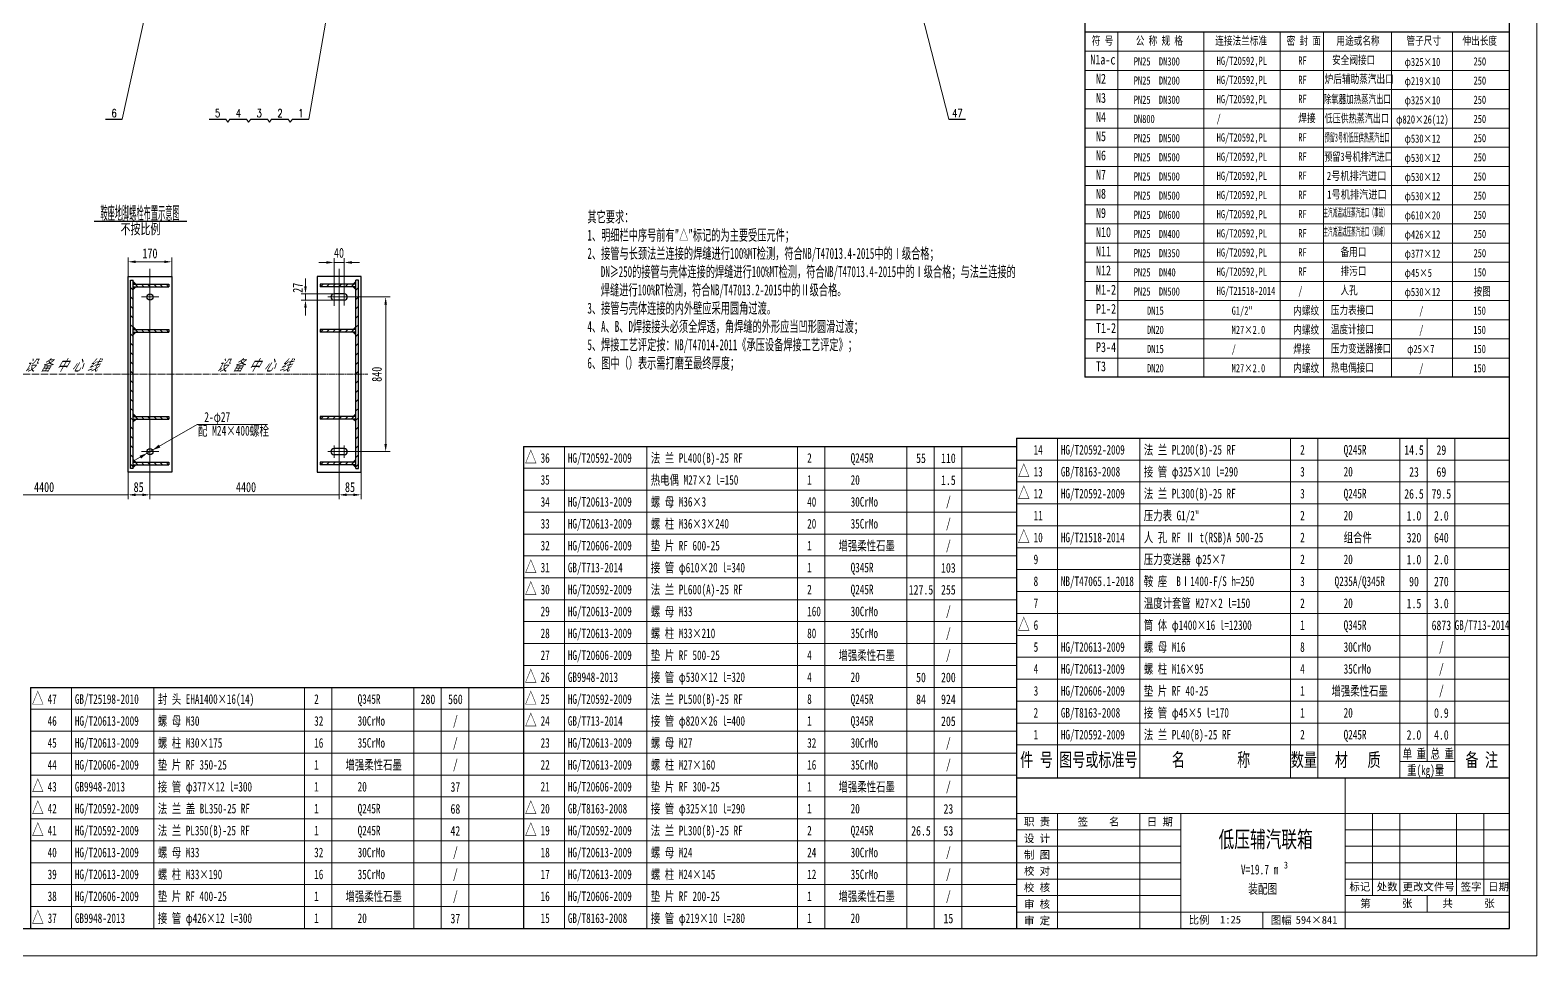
# Model space of a CAD drawing. Header units: millimetres. Extents: x -6371 to 285845, y -148652 to 1396.
# Drawn here: x 272091 to 285845, y -148652 to -140203 of the extents above; entities that cross this region are included whole.
import ezdxf
from ezdxf.enums import TextEntityAlignment as Align

# ---------------------------------------------------------------- set-up
doc = ezdxf.new("R2010")
doc.units = ezdxf.units.MM
doc.header["$LTSCALE"] = 25
doc.linetypes.add('ZXX-L', pattern=[3.28, 2.5, -0.3, 0.18, -0.3])
for name, color, linetype, lineweight in [('A 粗实线', 1, 'CONTINUOUS', 25), ('B 细实线', 7, 'CONTINUOUS', 15), ('C 文 字', 2, 'CONTINUOUS', 20), ('E 长中心线', 3, 'ZXX-L', 15), ('J 标注尺寸', 2, 'CONTINUOUS', 15)]:
    doc.layers.add(name, color=color, linetype=linetype, lineweight=lineweight)
doc.styles.add('HZTXT', font='SIMFANG.TTF', dxfattribs={"width": 0.75})
doc.styles.add('ROMANC', font='romanc', dxfattribs={"width": 0.7, "height": 6})
doc.styles.add('标题中文', font='SIMFANG.TTF', dxfattribs={"width": 0.7})

msp = doc.modelspace()

# ---------------------------------------------------------------- linework, layer by layer
at = {"layer": 'A 粗实线'}
for p, q in [((281719.6, -134051.9), (281719.6, -143371.6)), ((285594.6, -140221.6), (281719.6, -140221.6)), ((272780.2, -141014.9), (272931.9, -141014.9)), ((273725.3, -141014.9), (273877, -141014.9)), ((273915.2, -141014.9), (274066.9, -141014.9)), ((274105.2, -141014.9), (274256.8, -141014.9)), ((274295.1, -141014.9), (274446.8, -141014.9)), ((274485.1, -141014.9), (274636.7, -141014.9)), ((280476.8, -141014.9), (280628.4, -141014.9)), ((272676.1, -141947.4), (273522.8, -141947.4)), ((272984.9, -142450.6), (273384.9, -142450.6)), ((272984.9, -144237.9), (272984.9, -142450.6)), ((273384.9, -142450.6), (273384.9, -144237.9)), ((274712, -142450.6), (274712, -144237.9)), ((275112, -142450.6), (274712, -142450.6)), ((275112, -144237.9), (275112, -142450.6)), ((273008.4, -144202.6), (273008.4, -142485.9)), ((273008.4, -142485.9), (273032.4, -142485.9)), ((273032.4, -144202.6), (273032.4, -142485.9)), ((273032.4, -142497.2), (273056.4, -142521.2)), ((273032.4, -142503.2), (273050.4, -142521.2)), ((273032.4, -142509.2), (273044.4, -142521.2)), ((273032.4, -142515.2), (273038.4, -142521.2)), ((273032.4, -142521.2), (273356.7, -142521.2)), ((273032.4, -142545.2), (273356.7, -142545.2)), ((273032.4, -142551.2), (273038.4, -142545.2)), ((273032.4, -142557.2), (273044.4, -142545.2)), ((273032.4, -142563.2), (273050.4, -142545.2)), ((273032.4, -142569.2), (273056.4, -142545.2)), ((273356.7, -142521.2), (273356.7, -142545.2)), ((274740.2, -142521.2), (274740.2, -142545.2)), ((275064.5, -142521.2), (274740.2, -142521.2)), ((275064.5, -142545.2), (274740.2, -142545.2)), ((274958.4, -142610.4), (274865.6, -142610.4)), ((275064.5, -142497.2), (275040.5, -142521.2)), ((275064.5, -142569.2), (275040.5, -142545.2)), ((275064.5, -142503.2), (275046.5, -142521.2)), ((275064.5, -142563.2), (275046.5, -142545.2)), ((275064.5, -142509.2), (275052.5, -142521.2)), ((275064.5, -142557.2), (275052.5, -142545.2)), ((275064.5, -142515.2), (275058.5, -142521.2)), ((275064.5, -142551.2), (275058.5, -142545.2)), ((275064.5, -144202.6), (275064.5, -142485.9)), ((275088.5, -142485.9), (275064.5, -142485.9)), ((275088.5, -144202.6), (275088.5, -142485.9)), ((274958.4, -142666.9), (274865.6, -142666.9)), ((273032.4, -142911.9), (273056.4, -142935.9)), ((273032.4, -142917.9), (273050.4, -142935.9)), ((273032.4, -142923.9), (273044.4, -142935.9)), ((273032.4, -142929.9), (273038.4, -142935.9)), ((273032.4, -142935.9), (273356.7, -142935.9)), ((273032.4, -142959.9), (273356.7, -142959.9)), ((273032.4, -142977.9), (273050.4, -142959.9)), ((273032.4, -142971.9), (273044.4, -142959.9)), ((273032.4, -142965.9), (273038.4, -142959.9)), ((273032.4, -142983.9), (273056.4, -142959.9)), ((273356.7, -142935.9), (273356.7, -142959.9)), ((275064.5, -142935.9), (274740.2, -142935.9)), ((274740.2, -142935.9), (274740.2, -142959.9)), ((275064.5, -142959.9), (274740.2, -142959.9)), ((275064.5, -142911.9), (275040.5, -142935.9)), ((275064.5, -142983.9), (275040.5, -142959.9)), ((275064.5, -142917.9), (275046.5, -142935.9)), ((275064.5, -142977.9), (275046.5, -142959.9)), ((275064.5, -142923.9), (275052.5, -142935.9)), ((275064.5, -142971.9), (275052.5, -142959.9)), ((275064.5, -142929.9), (275058.5, -142935.9)), ((275064.5, -142965.9), (275058.5, -142959.9)), ((285594.6, -143371.6), (281719.6, -143371.6)), ((273032.4, -143704.6), (273056.4, -143728.6)), ((273032.4, -143710.6), (273050.4, -143728.6)), ((273032.4, -143716.6), (273044.4, -143728.6)), ((275064.5, -143704.6), (275040.5, -143728.6)), ((275064.5, -143710.6), (275046.5, -143728.6)), ((275064.5, -143716.6), (275052.5, -143728.6)), ((273032.4, -143722.6), (273038.4, -143728.6)), ((273032.4, -143728.6), (273356.7, -143728.6)), ((273032.4, -143752.6), (273356.7, -143752.6)), ((273032.4, -143770.6), (273050.4, -143752.6)), ((273032.4, -143764.6), (273044.4, -143752.6)), ((273032.4, -143758.6), (273038.4, -143752.6)), ((273032.4, -143776.6), (273056.4, -143752.6)), ((273356.7, -143728.6), (273356.7, -143752.6)), ((275064.5, -143728.6), (274740.2, -143728.6)), ((274740.2, -143728.6), (274740.2, -143752.6)), ((275064.5, -143752.6), (274740.2, -143752.6)), ((275064.5, -143776.6), (275040.5, -143752.6)), ((275064.5, -143770.6), (275046.5, -143752.6)), ((275064.5, -143764.6), (275052.5, -143752.6)), ((275064.5, -143722.6), (275058.5, -143728.6)), ((275064.5, -143758.6), (275058.5, -143752.6)), ((281094.6, -143926.9), (281094.6, -147026.9)), ((281094.6, -143926.9), (285594.6, -143926.9)), ((273032.4, -144121.9), (273056.4, -144145.9)), ((273032.4, -144127.9), (273050.4, -144145.9)), ((274958.4, -144021.6), (274865.6, -144021.6)), ((274958.4, -144078.1), (274865.6, -144078.1)), ((275064.5, -144121.9), (275040.5, -144145.9)), ((275064.5, -144127.9), (275046.5, -144145.9)), ((276594.6, -144001.9), (276594.6, -148401.9)), ((276594.6, -144001.9), (281094.6, -144001.9)), ((273384.9, -144237.9), (272984.9, -144237.9)), ((273032.4, -144202.6), (273008.4, -144202.6)), ((273032.4, -144133.9), (273044.4, -144145.9)), ((273032.4, -144139.9), (273038.4, -144145.9)), ((273032.4, -144145.9), (273356.7, -144145.9)), ((273032.4, -144169.9), (273356.7, -144169.9)), ((273032.4, -144187.9), (273050.4, -144169.9)), ((273032.4, -144181.9), (273044.4, -144169.9)), ((273032.4, -144175.9), (273038.4, -144169.9)), ((273032.4, -144193.9), (273056.4, -144169.9)), ((273356.7, -144145.9), (273356.7, -144169.9)), ((274712, -144237.9), (275112, -144237.9)), ((275064.5, -144145.9), (274740.2, -144145.9)), ((274740.2, -144145.9), (274740.2, -144169.9)), ((275064.5, -144169.9), (274740.2, -144169.9)), ((275064.5, -144193.9), (275040.5, -144169.9)), ((275064.5, -144187.9), (275046.5, -144169.9)), ((275064.5, -144133.9), (275052.5, -144145.9)), ((275064.5, -144181.9), (275052.5, -144169.9)), ((275064.5, -144139.9), (275058.5, -144145.9)), ((275064.5, -144175.9), (275058.5, -144169.9)), ((275064.5, -144202.6), (275088.5, -144202.6)), ((272094.6, -146201.9), (272094.6, -148401.9)), ((272094.6, -146201.9), (276594.6, -146201.9)), ((281094.6, -147026.9), (285594.6, -147026.9))]:
    msp.add_line(p, q, dxfattribs=at)
at = {"layer": 'A 粗实线', "color": 1}
msp.add_line((281094.6, -147026.9), (281094.6, -148401.9), dxfattribs=at)
at = {"layer": 'A 粗实线', "color": 5}
msp.add_lwpolyline([(265444.6, -148401.9), (285594.6, -148401.9), (285594.6, -134051.9), (265444.6, -134051.9)], close=True, dxfattribs=at)
at = {"layer": 'A 粗实线'}
for centre in [(273184.9, -142638.6), (273184.9, -144049.9)]:
    msp.add_circle(centre, 28.2, dxfattribs=at)
for centre, start, end in [((274865.6, -142638.6), 90, 270), ((274958.4, -142638.6), 270, 90), ((274865.6, -144049.9), 90, 270), ((274958.4, -144049.9), 270, 90)]:
    msp.add_arc(centre, 28.2, start, end, dxfattribs=at)
at = {"layer": 'B 细实线'}
for p, q in [((280005.3, -139172.8), (280476.8, -141014.9)), ((273284.4, -139408.4), (272931.9, -141014.9)), ((274883.1, -139573.5), (274636.7, -141014.9)), ((285594.6, -140221.6), (281719.6, -140221.6)), ((282019.6, -140221.6), (282019.6, -143371.6)), ((282804.7, -140221.6), (282804.7, -143371.6)), ((283503, -140221.6), (283503, -143371.6)), ((283898, -140221.6), (283898, -143371.6)), ((284516.3, -140221.6), (284516.3, -143371.6)), ((285074.7, -140221.6), (285074.7, -143371.6)), ((285594.6, -140396.6), (281719.6, -140396.6)), ((285594.6, -140571.6), (281719.6, -140571.6)), ((285594.6, -140746.6), (281719.6, -140746.6)), ((285594.6, -140921.6), (281719.6, -140921.6)), ((273877, -141014.9), (273896.1, -141041.8)), ((273915.2, -141014.9), (273896.1, -141041.8)), ((274066.9, -141014.9), (274086, -141041.8)), ((274105.2, -141014.9), (274086, -141041.8)), ((274256.8, -141014.9), (274276, -141041.8)), ((274295.1, -141014.9), (274276, -141041.8)), ((274446.8, -141014.9), (274465.9, -141041.8)), ((274485.1, -141014.9), (274465.9, -141041.8)), ((285594.6, -141096.6), (281719.6, -141096.6)), ((285594.6, -141271.6), (281719.6, -141271.6)), ((285594.6, -141446.6), (281719.6, -141446.6)), ((285594.6, -141621.6), (281719.6, -141621.6)), ((285594.6, -141796.6), (281719.6, -141796.6)), ((285594.6, -141971.6), (281719.6, -141971.6)), ((285594.6, -142146.6), (281719.6, -142146.6)), ((272984.9, -142450.6), (272984.9, -142277.6)), ((273314.9, -142317.6), (273054.9, -142317.6)), ((273384.9, -142450.6), (273384.9, -142277.6)), ((274795.6, -142323.6), (274725.6, -142323.6)), ((274865.6, -142476.7), (274865.6, -142283.6)), ((274865.6, -142323.6), (274958.4, -142323.6)), ((274958.4, -142481.1), (274958.4, -142283.6)), ((275028.4, -142323.6), (275098.4, -142323.6)), ((285594.6, -142321.6), (281719.6, -142321.6)), ((273184.9, -142382.7), (273184.9, -144321.1)), ((274604.6, -142540.4), (274604.6, -142470.4)), ((274865.6, -142718), (274865.6, -142476.7)), ((274912, -142382.7), (274912, -144321.1)), ((274958.4, -142715.8), (274958.4, -142481.1)), ((273008.4, -142552.1), (273032.4, -142576.1)), ((273050, -142521.2), (273074, -142545.2)), ((273130.6, -142545.2), (273106.6, -142521.2)), ((273163.1, -142521.2), (273187.1, -142545.2)), ((273243.7, -142545.2), (273219.7, -142521.2)), ((273276.3, -142521.2), (273300.3, -142545.2)), ((273331.9, -142521.2), (273355.9, -142545.2)), ((274865.6, -142610.4), (274564.6, -142610.4)), ((274604.6, -142610.4), (274604.6, -142666.9)), ((274765, -142521.2), (274741, -142545.2)), ((274820.6, -142521.2), (274796.6, -142545.2)), ((274853.2, -142545.2), (274877.2, -142521.2)), ((274933.8, -142521.2), (274909.8, -142545.2)), ((274966.3, -142545.2), (274990.3, -142521.2)), ((275046.9, -142521.2), (275022.9, -142545.2)), ((275088.5, -142552.1), (275064.5, -142576.1)), ((285594.6, -142496.6), (281719.6, -142496.6)), ((273032.4, -142660.9), (273008.4, -142636.9)), ((273008.4, -142721.8), (273032.4, -142745.8)), ((273264.9, -142638.6), (273106.7, -142638.6)), ((274865.6, -142666.9), (274564.6, -142666.9)), ((274604.6, -142736.9), (274604.6, -142806.9)), ((274809.1, -142638.6), (275014.9, -142638.6)), ((275014.9, -142638.6), (275376.7, -142638.6)), ((275064.5, -142660.9), (275088.5, -142636.9)), ((275088.5, -142721.8), (275064.5, -142745.8)), ((275336.7, -143979.9), (275336.7, -142708.6)), ((285594.6, -142671.6), (281719.6, -142671.6)), ((273032.4, -142830.7), (273008.4, -142806.7)), ((273008.4, -142891.5), (273032.4, -142915.5)), ((275064.5, -142830.7), (275088.5, -142806.7)), ((275088.5, -142891.5), (275064.5, -142915.5)), ((285594.6, -142846.6), (281719.6, -142846.6)), ((273032.4, -143000.4), (273008.4, -142976.4)), ((273050, -142935.9), (273074, -142959.9)), ((273130.6, -142959.9), (273106.6, -142935.9)), ((273163.1, -142935.9), (273187.1, -142959.9)), ((273243.7, -142959.9), (273219.7, -142935.9)), ((273276.3, -142935.9), (273300.3, -142959.9)), ((273331.9, -142935.9), (273355.9, -142959.9)), ((274765, -142935.9), (274741, -142959.9)), ((274820.6, -142935.9), (274796.6, -142959.9)), ((274853.2, -142959.9), (274877.2, -142935.9)), ((274933.8, -142935.9), (274909.8, -142959.9)), ((274966.3, -142959.9), (274990.3, -142935.9)), ((275046.9, -142935.9), (275022.9, -142959.9)), ((275064.5, -143000.4), (275088.5, -142976.4)), ((285594.6, -143021.6), (281719.6, -143021.6)), ((273008.4, -143061.3), (273032.4, -143085.3)), ((273032.4, -143170.1), (273008.4, -143146.1)), ((275088.5, -143061.3), (275064.5, -143085.3)), ((275064.5, -143170.1), (275088.5, -143146.1)), ((273008.4, -143231), (273032.4, -143255)), ((275088.5, -143231), (275064.5, -143255)), ((285594.6, -143196.6), (281719.6, -143196.6)), ((273032.4, -143339.9), (273008.4, -143315.9)), ((273008.4, -143400.7), (273032.4, -143424.7)), ((275064.5, -143339.9), (275088.5, -143315.9)), ((275088.5, -143400.7), (275064.5, -143424.7)), ((273032.4, -143509.6), (273008.4, -143485.6)), ((273008.4, -143570.5), (273032.4, -143594.5)), ((275064.5, -143509.6), (275088.5, -143485.6)), ((275088.5, -143570.5), (275064.5, -143594.5)), ((273032.4, -143679.3), (273008.4, -143655.3)), ((275064.5, -143679.3), (275088.5, -143655.3)), ((273008.4, -143740.2), (273032.4, -143764.2)), ((273032.4, -143849.1), (273008.4, -143825.1)), ((273614.9, -143801.6), (273033.4, -144137.3)), ((273050, -143728.6), (273074, -143752.6)), ((273130.6, -143752.6), (273106.6, -143728.6)), ((273163.1, -143728.6), (273187.1, -143752.6)), ((273243.7, -143752.6), (273219.7, -143728.6)), ((273276.3, -143728.6), (273300.3, -143752.6)), ((273331.9, -143728.6), (273355.9, -143752.6)), ((274259, -143801.6), (273614.9, -143801.6)), ((274765, -143728.6), (274741, -143752.6)), ((274820.6, -143728.6), (274796.6, -143752.6)), ((274853.2, -143752.6), (274877.2, -143728.6)), ((274933.8, -143728.6), (274909.8, -143752.6)), ((274966.3, -143752.6), (274990.3, -143728.6)), ((275046.9, -143728.6), (275022.9, -143752.6)), ((275088.5, -143740.2), (275064.5, -143764.2)), ((275064.5, -143849.1), (275088.5, -143825.1)), ((273008.4, -143909.9), (273032.4, -143933.9)), ((273032.4, -144018.8), (273008.4, -143994.8)), ((274865.6, -144106.3), (274865.6, -143993.4)), ((274958.4, -144106.3), (274958.4, -143993.4)), ((275088.5, -143909.9), (275064.5, -143933.9)), ((275064.5, -144018.8), (275088.5, -143994.8)), ((281469.6, -147026.9), (281469.6, -143926.9)), ((282219.6, -147026.9), (282219.6, -143926.9)), ((283594.6, -147026.9), (283594.6, -143926.9)), ((283844.6, -147026.9), (283844.6, -143926.9)), ((284594.6, -147026.9), (284594.6, -143926.9)), ((284844.6, -146876.9), (284844.6, -143926.9)), ((285094.6, -147026.9), (285094.6, -143926.9)), ((273008.4, -144079.7), (273032.4, -144103.7)), ((273264.9, -144049.9), (273106.7, -144049.9)), ((274809.1, -144049.9), (275014.9, -144049.9)), ((275014.9, -144049.9), (275376.7, -144049.9)), ((275088.5, -144079.7), (275064.5, -144103.7)), ((276969.6, -148401.9), (276969.6, -144001.9)), ((277719.6, -148401.9), (277719.6, -144001.9)), ((279094.6, -148401.9), (279094.6, -144001.9)), ((279344.6, -148401.9), (279344.6, -144001.9)), ((280094.6, -148401.9), (280094.6, -144001.9)), ((280344.6, -148401.9), (280344.6, -144001.9)), ((280594.6, -148401.9), (280594.6, -144001.9)), ((281094.6, -144126.9), (285594.6, -144126.9)), ((272984.9, -144237.9), (272984.9, -144484.4)), ((273032.4, -144188.5), (273008.4, -144164.5)), ((273050, -144145.9), (273074, -144169.9)), ((273130.6, -144169.9), (273106.6, -144145.9)), ((273163.1, -144145.9), (273187.1, -144169.9)), ((273243.7, -144169.9), (273219.7, -144145.9)), ((273276.3, -144145.9), (273300.3, -144169.9)), ((273331.9, -144145.9), (273355.9, -144169.9)), ((274765, -144145.9), (274741, -144169.9)), ((274820.6, -144145.9), (274796.6, -144169.9)), ((274853.2, -144169.9), (274877.2, -144145.9)), ((274933.8, -144145.9), (274909.8, -144169.9)), ((274966.3, -144169.9), (274990.3, -144145.9)), ((275046.9, -144145.9), (275022.9, -144169.9)), ((275064.5, -144188.5), (275088.5, -144164.5)), ((275112, -144237.9), (275112, -144484.4)), ((276594.6, -144201.9), (281094.6, -144201.9)), ((273184.9, -144321.1), (273184.9, -144484.4)), ((273184.9, -144321.1), (273184.9, -144484.4)), ((274912, -144321.1), (274912, -144484.4)), ((274912, -144321.1), (274912, -144484.4)), ((276594.6, -144401.9), (281094.6, -144401.9)), ((281094.6, -144326.9), (285594.6, -144326.9)), ((272984.9, -144444.4), (271257.8, -144444.4)), ((273114.9, -144444.4), (273054.9, -144444.4)), ((273184.9, -144444.4), (274912, -144444.4)), ((274982, -144444.4), (275042, -144444.4)), ((281094.6, -144526.9), (285594.6, -144526.9)), ((276594.6, -144601.9), (281094.6, -144601.9)), ((276594.6, -144801.9), (281094.6, -144801.9)), ((281094.6, -144726.9), (285594.6, -144726.9)), ((281094.6, -144926.9), (285594.6, -144926.9)), ((276594.6, -145001.9), (281094.6, -145001.9)), ((276594.6, -145201.9), (281094.6, -145201.9)), ((281094.6, -145126.9), (285594.6, -145126.9)), ((281094.6, -145326.9), (285594.6, -145326.9)), ((276594.6, -145401.9), (281094.6, -145401.9)), ((276594.6, -145601.9), (281094.6, -145601.9)), ((281094.6, -145526.9), (285594.6, -145526.9)), ((281094.6, -145726.9), (285594.6, -145726.9)), ((276594.6, -145801.9), (281094.6, -145801.9)), ((276594.6, -146001.9), (281094.6, -146001.9)), ((281094.6, -145926.9), (285594.6, -145926.9)), ((281094.6, -146126.9), (285594.6, -146126.9)), ((272469.6, -148401.9), (272469.6, -146201.9)), ((273219.6, -148401.9), (273219.6, -146201.9)), ((274594.6, -148401.9), (274594.6, -146201.9)), ((274844.6, -148401.9), (274844.6, -146201.9)), ((275594.6, -148401.9), (275594.6, -146201.9)), ((275844.6, -148401.9), (275844.6, -146201.9)), ((276094.6, -148401.9), (276094.6, -146201.9)), ((276594.6, -146201.9), (281094.6, -146201.9)), ((281094.6, -146326.9), (285594.6, -146326.9)), ((272094.6, -146401.9), (276594.6, -146401.9)), ((276594.6, -146401.9), (281094.6, -146401.9)), ((272094.6, -146601.9), (276594.6, -146601.9)), ((276594.6, -146601.9), (281094.6, -146601.9)), ((281094.6, -146526.9), (285594.6, -146526.9)), ((281094.6, -146726.9), (285594.6, -146726.9)), ((272094.6, -146801.9), (276594.6, -146801.9)), ((276594.6, -146801.9), (281094.6, -146801.9)), ((284594.6, -146876.9), (285094.6, -146876.9)), ((272094.6, -147001.9), (276594.6, -147001.9)), ((276594.6, -147001.9), (281094.6, -147001.9)), ((284094.6, -147026.9), (284094.6, -148401.9)), ((272094.6, -147201.9), (276594.6, -147201.9)), ((276594.6, -147201.9), (281094.6, -147201.9)), ((272094.6, -147401.9), (276594.6, -147401.9)), ((276594.6, -147401.9), (281094.6, -147401.9)), ((281094.6, -147351.9), (285594.6, -147351.9)), ((281469.6, -147351.9), (281469.6, -148401.9)), ((282219.6, -147351.9), (282219.6, -148401.9)), ((282594.6, -147351.9), (282594.6, -148401.9)), ((284344.6, -147351.9), (284344.6, -148101.9)), ((284594.6, -147351.9), (284594.6, -148101.9)), ((285110.8, -147351.9), (285110.8, -148101.9)), ((285360.8, -147351.9), (285360.8, -148101.9)), ((281094.6, -147501.9), (282594.6, -147501.9)), ((284094.6, -147501.9), (285594.6, -147501.9)), ((272094.6, -147601.9), (276594.6, -147601.9)), ((276594.6, -147601.9), (281094.6, -147601.9)), ((281094.6, -147651.9), (282594.6, -147651.9)), ((284094.6, -147651.9), (285594.6, -147651.9)), ((272094.6, -147801.9), (276594.6, -147801.9)), ((276594.6, -147801.9), (281094.6, -147801.9)), ((281094.6, -147801.9), (282594.6, -147801.9)), ((284094.6, -147801.9), (285594.6, -147801.9)), ((281094.6, -147951.9), (282594.6, -147951.9)), ((284094.6, -147951.9), (285594.6, -147951.9)), ((272094.6, -148001.9), (276594.6, -148001.9)), ((276594.6, -148001.9), (281094.6, -148001.9)), ((281094.6, -148101.9), (282594.6, -148101.9)), ((284094.6, -148101.9), (285594.6, -148101.9)), ((284844.6, -148251.9), (284844.6, -148101.9)), ((272094.6, -148201.9), (276594.6, -148201.9)), ((276594.6, -148201.9), (281094.6, -148201.9)), ((281094.6, -148251.9), (285594.6, -148251.9)), ((283344.6, -148251.9), (283344.6, -148401.9))]:
    msp.add_line(p, q, dxfattribs=at)
msp.add_lwpolyline([(264819.6, -148651.9), (285844.6, -148651.9), (285844.6, -133801.9), (264819.6, -133801.9)], close=True, dxfattribs=at)
for points in [[(273209.3, -144035.7, 0, 29.3, 0), (273272.8, -143999.1, 29.3, 29.3, 0)], [(273160.4, -144064, 0, 29.3, 0), (273096.9, -144100.6, 29.3, 29.3, 0)]]:
    msp.add_lwpolyline(points, format="xyseb", dxfattribs=at)
msp.add_lwpolyline([(273209.3, -144035.7), (273209.3, -144035.7)], dxfattribs=at)
for points in [[(273054.9, -142305.9), (273054.9, -142329.3), (272984.9, -142317.6)], [(273314.9, -142305.9), (273314.9, -142329.3), (273384.9, -142317.6)], [(274795.6, -142311.9), (274795.6, -142335.3), (274865.6, -142323.6)], [(275028.4, -142311.9), (275028.4, -142335.3), (274958.4, -142323.6)], [(274592.9, -142540.4), (274616.2, -142540.4), (274604.6, -142610.4)], [(274592.9, -142736.9), (274616.2, -142736.9), (274604.6, -142666.9)], [(275325, -142708.6), (275348.4, -142708.6), (275336.7, -142638.6)], [(275325, -143979.9), (275348.4, -143979.9), (275336.7, -144049.9)], [(273054.9, -144432.7), (273054.9, -144456), (272984.9, -144444.4)], [(273114.9, -144432.7), (273114.9, -144456), (273184.9, -144444.4)], [(273114.9, -144432.7), (273114.9, -144456), (273184.9, -144444.4)], [(274982, -144432.7), (274982, -144456), (274912, -144444.4)], [(274982, -144432.7), (274982, -144456), (274912, -144444.4)], [(275042, -144432.7), (275042, -144456), (275112, -144444.4)]]:
    msp.add_solid(points, dxfattribs=at)
at = {"layer": 'E 长中心线'}
msp.add_line((270961.6, -143344.3), (275174.8, -143344.3), dxfattribs=at)

# ---------------------------------------------------------------- texts
at = {"layer": 'C 文 字'}
for s, height, style, width, p in [('6', 71.1, 'ROMANC', 0.8, (272857.7, -140961.5)), ('5', 71.1, 'ROMANC', 0.8, (273802.8, -140961.5)), ('4', 71.1, 'ROMANC', 0.8, (273992.7, -140961.5)), ('3', 71.1, 'ROMANC', 0.8, (274182.7, -140961.5)), ('2', 71.1, 'ROMANC', 0.8, (274372.6, -140961.5)), ('1', 71.1, 'ROMANC', 0.8, (274562.5, -140961.5)), ('47', 71.13, 'ROMANC', 0.8, (280554.2, -140961.5)), ('不按比例', 95.01, 'HZTXT', 0.7, (273098.6, -142016)), ('170', 90, 'HZTXT', 0.75, (273184.9, -142241.8)), ('14.5', 87.5, 'HZTXT', 0.75, (284723, -144036.1)), ('29', 87.5, 'HZTXT', 0.75, (284973, -144036.1)), ('55', 87.5, 'HZTXT', 0.75, (280223, -144111.1)), ('110', 87.5, 'HZTXT', 0.75, (280473, -144111.1)), ('1.5', 87.5, 'HZTXT', 0.75, (280473, -144311.1)), ('23', 87.5, 'HZTXT', 0.75, (284723, -144236.1)), ('69', 87.5, 'HZTXT', 0.75, (284973, -144236.1)), ('4400', 90, 'HZTXT', 0.75, (272218.9, -144374.6)), ('85', 90, 'HZTXT', 0.75, (273081.9, -144374.6)), ('4400', 90, 'HZTXT', 0.75, (274062.1, -144374.6)), ('85', 90, 'HZTXT', 0.75, (275011.1, -144374.6)), ('26.5', 87.5, 'HZTXT', 0.75, (284723, -144436.1)), ('79.5', 87.5, 'HZTXT', 0.75, (284973, -144436.1)), ('/', 87.5, 'HZTXT', 0.75, (280473, -144511.1)), ('/', 87.5, 'HZTXT', 0.75, (280473, -144711.1)), ('1.0', 87.5, 'HZTXT', 0.75, (284723, -144636.1)), ('2.0', 87.5, 'HZTXT', 0.75, (284973, -144636.1)), ('320', 87.5, 'HZTXT', 0.75, (284723, -144836.1)), ('640', 87.5, 'HZTXT', 0.75, (284973, -144836.1)), ('/', 87.5, 'HZTXT', 0.75, (280473, -144911.1)), ('103', 87.5, 'HZTXT', 0.75, (280473, -145111.1)), ('1.0', 87.5, 'HZTXT', 0.75, (284723, -145036.1)), ('2.0', 87.5, 'HZTXT', 0.75, (284973, -145036.1)), ('90', 87.5, 'HZTXT', 0.75, (284723, -145236.1)), ('270', 87.5, 'HZTXT', 0.75, (284973, -145236.1)), ('127.5', 87.5, 'HZTXT', 0.75, (280223, -145311.1)), ('255', 87.5, 'HZTXT', 0.75, (280473, -145311.1)), ('/', 87.5, 'HZTXT', 0.75, (280473, -145511.1)), ('1.5', 87.5, 'HZTXT', 0.75, (284723, -145436.1)), ('3.0', 87.5, 'HZTXT', 0.75, (284973, -145436.1)), ('6873', 87.5, 'HZTXT', 0.75, (284973, -145636.1)), ('/', 87.5, 'HZTXT', 0.75, (280473, -145711.1)), ('/', 87.5, 'HZTXT', 0.75, (284973, -145836.1)), ('/', 87.5, 'HZTXT', 0.75, (280473, -145911.1)), ('/', 87.5, 'HZTXT', 0.75, (284973, -146036.1)), ('50', 87.5, 'HZTXT', 0.75, (280223, -146111.1)), ('200', 87.5, 'HZTXT', 0.75, (280473, -146111.1)), ('/', 87.5, 'HZTXT', 0.75, (284973, -146236.1)), ('280', 87.5, 'HZTXT', 0.75, (275723, -146311.1)), ('560', 87.5, 'HZTXT', 0.75, (275973, -146311.1)), ('84', 87.5, 'HZTXT', 0.75, (280223, -146311.1)), ('924', 87.5, 'HZTXT', 0.75, (280473, -146311.1)), ('/', 87.5, 'HZTXT', 0.75, (275973, -146511.1)), ('205', 87.5, 'HZTXT', 0.75, (280473, -146511.1)), ('0.9', 87.5, 'HZTXT', 0.75, (284973, -146436.1)), ('2.0', 87.5, 'HZTXT', 0.75, (284723, -146636.1)), ('4.0', 87.5, 'HZTXT', 0.75, (284973, -146636.1)), ('/', 87.5, 'HZTXT', 0.75, (275973, -146711.1)), ('/', 87.5, 'HZTXT', 0.75, (280473, -146711.1)), ('/', 87.5, 'HZTXT', 0.75, (275973, -146911.1)), ('/', 87.5, 'HZTXT', 0.75, (280473, -146911.1)), ('37', 87.5, 'HZTXT', 0.75, (275973, -147111.1)), ('/', 87.5, 'HZTXT', 0.75, (280473, -147111.1)), ('68', 87.5, 'HZTXT', 0.75, (275973, -147311.1)), ('23', 87.5, 'HZTXT', 0.75, (280473, -147311.1)), ('42', 87.5, 'HZTXT', 0.75, (275973, -147511.1)), ('26.5', 87.5, 'HZTXT', 0.75, (280223, -147511.1)), ('53', 87.5, 'HZTXT', 0.75, (280473, -147511.1)), ('/', 87.5, 'HZTXT', 0.75, (275973, -147711.1)), ('/', 87.5, 'HZTXT', 0.75, (280473, -147711.1)), ('/', 87.5, 'HZTXT', 0.75, (275973, -147911.1)), ('/', 87.5, 'HZTXT', 0.75, (280473, -147911.1)), ('/', 87.5, 'HZTXT', 0.75, (275973, -148111.1)), ('/', 87.5, 'HZTXT', 0.75, (280473, -148111.1)), ('37', 87.5, 'HZTXT', 0.75, (275973, -148311.1)), ('15', 87.5, 'HZTXT', 0.75, (280473, -148311.1))]:
    msp.add_text(s, height=height, dxfattribs=dict(at, style=style, width=width)).set_placement(p, align=Align.MIDDLE)
at = {"layer": 'C 文 字', "style": 'HZTXT', "width": 0.39918}
msp.add_text('鞍座地脚螺栓布置示意图', height=119.026, dxfattribs=at).set_placement((272733.3, -141931.4), (273456.5, -141931.4), align=Align.FIT)
at = {"layer": 'C 文 字', "style": 'HZTXT', "width": 0.75}
msp.add_text('40', height=90, dxfattribs=at).set_placement((274910.5, -142235.8), align=Align.MIDDLE_CENTER)
msp.add_text('27', height=90, rotation=90, dxfattribs=at).set_placement((274533.5, -142554.3), align=Align.MIDDLE_CENTER)
at = {"layer": 'C 文 字', "style": 'HZTXT', "oblique": 30, "width": 0.7}
for p in [(272040.2, -143260.8), (273794.5, -143260.8)]:
    msp.add_text('设 备 中 心 线', height=100, dxfattribs=at).set_placement(p, align=Align.MIDDLE_LEFT)
at = {"layer": 'C 文 字', "style": 'HZTXT', "width": 0.75}
msp.add_text('840', height=90, rotation=90, dxfattribs=at).set_placement((275256.7, -143344.3), align=Align.MIDDLE)
at = {"layer": 'C 文 字', "color": 1, "style": 'HZTXT', "width": 0.7}
for s, p in [('2-φ27', (273681.3, -143733.7)), ('配 M24×400螺栓', (273622, -143859.3))]:
    msp.add_text(s, height=90, dxfattribs=at).set_placement(p, align=Align.MIDDLE_LEFT)
at = {"layer": 'C 文 字', "style": '标题中文', "oblique": 0.5}
msp.add_text('职 责', height=70, rotation=0.09587, dxfattribs=at).set_placement((281281.8, -147428.3), align=Align.MIDDLE_CENTER)
for s, p in [('签    名', (281843.2, -147425.7)), ('日 期', (282402.9, -147427.2)), ('设 计', (281281.8, -147578.3)), ('制 图', (281281.8, -147728.3)), ('校 对', (281281.8, -147875.7)), ('校 核', (281281.8, -148025.7)), ('标记', (284227.8, -148019)), ('处数', (284477.8, -148019)), ('更改文件号', (284856.9, -148019)), ('签字', (285244, -148019)), ('日期', (285494, -148019)), ('审 核', (281281.8, -148178.3)), ('第      张', (284470.4, -148171.4)), ('共      张', (285220.4, -148171.4)), ('审 定', (281281.8, -148328.3)), ('比例', (282761.2, -148321.9)), ('1:25', (283048.3, -148321.9)), ('图幅', (283511.2, -148324.1)), ('594×841', (283833.5, -148324.1))]:
    msp.add_text(s, height=70, rotation=0.09587, dxfattribs=at).set_placement(p, align=Align.MIDDLE)
at = {"layer": 'C 文 字', "attachment_point": 1, "style": 'HZTXT'}
for s, insert, char_height, width in [(' 符 号', (281744, -140262.4), 75, 1200), ('公 称 规 格', (282184, -140262.4), 75, 1200), ('连接法兰标准', (282909, -140262.4), 75, 1200), ('密 封 面', (283560.7, -140262.4), 75, 1200), ('用途或名称', (284015.7, -140262.4), 75, 1200), ('管子尺寸', (284654.1, -140262.4), 75, 1200), ('伸出长度', (285165.7, -140262.4), 75, 1200), ('N1a-c', (281768.4, -140426.8), 90, 1440), ('PN25  DN300', (282165.3, -140451), 75, 1200), ('HG/T20592,PL', (282921.7, -140445.3), 75, 1200), ('RF', (283667, -140443.8), 75, 1200), ('安全阀接口', (283975.5, -140438.3), 75, 1200), ('φ325×10', (284637.1, -140455.6), 75, 1200), ('250', (285266.7, -140451), 75, 1200), ('N3', (281819.9, -140776.8), 90, 1440), ('PN25  DN300', (282165.3, -140801), 75, 1200), ('HG/T20592,PL', (282921.7, -140795.3), 75, 1200), ('RF', (283667, -140793.8), 75, 1200), ('{\\W0.65;除氧器加热蒸汽出口}', (283899.1, -140795.8), 75, 1200), ('φ325×10', (284637.1, -140805.6), 75, 1200), ('250', (285266.7, -140801), 75, 1200), ('N5', (281819.9, -141126.8), 90, 1440), ('PN25  DN500', (282165.3, -141151), 75, 1200), ('HG/T20592,PL', (282921.7, -141145.3), 75, 1200), ('RF', (283667, -141143.8), 75, 1200), ('{\\W0.45;预留3号机低压供热蒸汽出口}', (283906.5, -141145.8), 75, 1200), ('φ530×12', (284637.1, -141155.6), 75, 1200), ('250', (285266.7, -141151), 75, 1200), ('N6', (281819.9, -141301.8), 90, 1440), ('PN25  DN500', (282165.3, -141326), 75, 1200), ('HG/T20592,PL', (282921.7, -141320.3), 75, 1200), ('RF', (283667, -141318.8), 75, 1200), ('{\\W0.7;预留3号机排汽进口}', (283904.3, -141320.8), 75, 1200), ('φ530×12', (284637.1, -141330.6), 75, 1200), ('250', (285266.7, -141326), 75, 1200), ('N7', (281819.9, -141476.8), 90, 1440), ('PN25  DN500', (282165.3, -141501), 75, 1200), ('HG/T20592,PL', (282921.7, -141495.3), 75, 1200), ('RF', (283667, -141493.8), 75, 1200), ('{\\W0.8;2号机排汽进口}', (283926.5, -141495.8), 75, 1200), ('φ530×12', (284637.1, -141505.6), 75, 1200), ('250', (285266.7, -141501), 75, 1200), ('N8', (281819.9, -141651.8), 90, 1440), ('{\\W0.8;1号机排汽进口}', (283929.9, -141665.8), 75, 1200), ('PN25  DN500', (282165.3, -141676), 75, 1200), ('HG/T20592,PL', (282921.7, -141670.3), 75, 1200), ('RF', (283667, -141668.8), 75, 1200), ('φ530×12', (284637.1, -141680.6), 75, 1200), ('250', (285266.7, -141676), 75, 1200), ('{\\W0.6;其它要求：\\P1、明细栏中序号前有"△"标记的为主要受压元件；\\P2、接管与长颈法兰连接的焊缝进行100%MT检测，符合NB/T47013.4-2015中的Ⅰ级合格；\\P   DN≥250的接管与壳体连接的焊缝进行100%MT检测，符合NB/T47013.4-2015中的Ⅰ级合格；与法兰连接的\\P   焊缝进行100%RT检测，符合NB/T47013.2-2015中的Ⅱ级合格。\\P3、接管与壳体连接的内外壁应采用圆角过渡。\\P4、A、B、D焊接接头必须全焊透，角焊缝的外形应当凹形圆滑过渡；\\P5、焊接工艺评定按：NB/T47014-2011《承压设备焊接工艺评定》；\\P6、图中（）表示需打磨至最终厚度；}', (277178.3, -141857.3), 100, 3968.012), ('N9', (281819.9, -141826.8), 90, 1440), ('PN25  DN600', (282165.3, -141851), 75, 1200), ('HG/T20592,PL', (282921.7, -141845.3), 75, 1200), ('RF', (283667, -141843.8), 75, 1200), ('{\\W0.4;主汽减温减压蒸汽进口（事故）}', (283896.4, -141830.9), 75, 1200), ('φ610×20', (284637.1, -141855.6), 75, 1200), ('250', (285266.7, -141851), 75, 1200), ('N10', (281819.9, -142001.8), 90, 1440), ('PN25  DN400', (282165.3, -142026), 75, 1200), ('HG/T20592,PL', (282921.7, -142020.3), 75, 1200), ('RF', (283667, -142018.8), 75, 1200), ('{\\W0.4;主汽减温减压蒸汽进口（调峰）}', (283896.4, -142005.9), 75, 1200), ('φ426×12', (284637.1, -142030.6), 75, 1200), ('250', (285266.7, -142026), 75, 1200), ('N11', (281819.9, -142176.8), 90, 1440), ('PN25  DN350', (282165.3, -142201), 75, 1200), ('HG/T20592,PL', (282921.7, -142195.3), 75, 1200), ('RF', (283667, -142193.8), 75, 1200), ('备用口', (284052.1, -142189.9), 75, 1200), ('φ377×12', (284637.1, -142205.6), 75, 1200), ('250', (285266.7, -142201), 75, 1200), ('N12', (281819.9, -142351.8), 90, 1440), ('PN25  DN40', (282165.3, -142376), 75, 1200), ('HG/T20592,PL', (282921.7, -142370.3), 75, 1200), ('RF', (283667, -142368.8), 75, 1200), ('排污口', (284052.1, -142364.9), 75, 1200), ('φ45×5', (284637.1, -142380.6), 75, 1200), ('150', (285266.7, -142376), 75, 1200), ('M1-2', (281819.9, -142526.8), 90, 1440), ('PN25  DN500', (282165.3, -142551), 75, 1200), ('HG/T21518-2014', (282921.7, -142545.3), 75, 1200), ('/', (283667, -142543.8), 75, 1200), ('人孔', (284052.1, -142539.9), 75, 1200), ('φ530×12', (284637.1, -142555.6), 75, 1200), ('按图', (285266.7, -142551), 75, 1200), ('P1-2', (281819.9, -142701.8), 90, 1440), ('DN15', (282286.2, -142726), 75, 1200), ('G1/2"', (283058.9, -142726), 75, 1200), ('内螺纹', (283621.3, -142724.6), 75, 1200), ('压力表接口', (283964, -142720.8), 75, 1200), ('/', (284770.5, -142726), 75, 1200), ('150', (285264.5, -142726), 75, 1200), ('T1-2', (281819.9, -142876.8), 90, 1440), ('内螺纹', (283621.3, -142899.6), 75, 1200), ('温度计接口', (283964, -142895.8), 75, 1200), ('/', (284770.5, -142901), 75, 1200), ('DN20', (282286.2, -142901), 75, 1200), ('M27×2.0', (283058.9, -142901), 75, 1200), ('150', (285264.5, -142901), 75, 1200), ('P3-4', (281819.9, -143051.8), 90, 1440), ('DN15', (282286.2, -143076), 75, 1200), ('/', (283058.9, -143076), 75, 1200), ('焊接', (283621.3, -143074.6), 75, 1200), ('压力变送器接口', (283964, -143070.8), 75, 1200), ('φ25×7', (284660, -143076), 75, 1200), ('150', (285264.5, -143076), 75, 1200), ('T3', (281819.9, -143226.8), 90, 1440), ('DN20', (282286.2, -143251), 75, 1200), ('M27×2.0', (283058.9, -143251), 75, 1200), ('内螺纹', (283621.3, -143249.6), 75, 1200), ('热电偶接口', (283964, -143245.8), 75, 1200), ('/', (284770.5, -143251), 75, 1200), ('150', (285264.5, -143251), 75, 1200)]:
    msp.add_mtext(s, dxfattribs=dict(at, insert=insert, char_height=char_height, width=width))
at = {"layer": 'C 文 字', "color": 1, "attachment_point": 1, "style": 'HZTXT'}
for s, insert, char_height, width in [('N2', (281819.9, -140601.8), 90, 1440), ('PN25  DN200', (282165.3, -140626), 75, 1200), ('HG/T20592,PL', (282921.7, -140620.3), 75, 1200), ('RF', (283667, -140618.8), 75, 1200), ('炉后辅助蒸汽出口', (283908, -140611.5), 75, 1200), ('φ219×10', (284637.1, -140630.6), 75, 1200), ('250', (285266.7, -140626), 75, 1200), ('N4', (281819.9, -140951.8), 90, 1440), ('/', (282921.7, -140970.3), 75, 1200), ('焊接', (283667, -140968.8), 75, 1200), ('{\\W0.7;低压供热蒸汽出口}', (283906.5, -140970.8), 75, 1200), ('DN800', (282165.3, -140976), 75, 1200), ('φ820×26(12)', (284559.7, -140980.6), 75, 1200), ('250', (285266.7, -140976), 75, 1200)]:
    msp.add_mtext(s, dxfattribs=dict(at, insert=insert, char_height=char_height, width=width))
at = {"layer": 'J 标注尺寸', "style": '标题中文', "width": 0.7}
for s, height, p in [('14', 87.5, (281251, -144076.9)), ('HG/T20592-2009', 87.5, (281499.7, -144076.9)), ('法 兰 PL200(B)-25 RF', 87.5, (282257.1, -144076.9)), ('2', 87.5, (283684.1, -144076.9)), ('Q245R', 87.5, (284081, -144076.9)), ('△', 113.8, (276607.2, -144159.5)), ('36', 87.5, (276751, -144151.9)), ('HG/T20592-2009', 87.5, (276999.7, -144151.9)), ('法 兰 PL400(B)-25 RF', 87.5, (277757.1, -144151.9)), ('2', 87.5, (279184.1, -144151.9)), ('Q245R', 87.5, (279581, -144151.9)), ('35', 87.5, (276751, -144351.9)), ('热电偶 M27×2 l=150', 87.5, (277757.1, -144351.9)), ('1', 87.5, (279184.1, -144351.9)), ('20', 87.5, (279581, -144351.9)), ('△', 113.8, (281107.2, -144284.5)), ('13', 87.5, (281251, -144276.9)), ('GB/T8163-2008', 87.5, (281499.7, -144276.9)), ('接 管 φ325×10 l=290', 87.5, (282257.1, -144276.9)), ('3', 87.5, (283684.1, -144276.9)), ('20', 87.5, (284081, -144276.9)), ('△', 113.8, (281107.2, -144484.5)), ('12', 87.5, (281251, -144476.9)), ('HG/T20592-2009', 87.5, (281499.7, -144476.9)), ('法 兰 PL300(B)-25 RF', 87.5, (282257.1, -144476.9)), ('3', 87.5, (283684.1, -144476.9)), ('Q245R', 87.5, (284081, -144476.9)), ('34', 87.5, (276751, -144551.9)), ('HG/T20613-2009', 87.5, (276999.7, -144551.9)), ('螺 母 M36×3', 87.5, (277757.1, -144551.9)), ('40', 87.5, (279184.1, -144551.9)), ('30CrMo', 87.5, (279581, -144551.9)), ('33', 87.5, (276751, -144751.9)), ('HG/T20613-2009', 87.5, (276999.7, -144751.9)), ('螺 柱 M36×3×240', 87.5, (277757.1, -144751.9)), ('20', 87.5, (279184.1, -144751.9)), ('35CrMo', 87.5, (279581, -144751.9)), ('11', 87.5, (281251, -144676.9)), ('压力表 G1/2" ', 87.5, (282257.1, -144676.9)), ('2', 87.5, (283684.1, -144676.9)), ('20', 87.5, (284081, -144676.9)), ('△', 113.8, (281107.2, -144884.5)), ('10', 87.5, (281251, -144876.9)), ('HG/T21518-2014', 87.5, (281499.7, -144876.9)), ('人 孔 RF Ⅱ t(RSB)A 500-25', 87.5, (282257.1, -144876.9)), ('2', 87.5, (283684.1, -144876.9)), ('组合件', 87.5, (284081, -144876.9)), ('32', 87.5, (276751, -144951.9)), ('HG/T20606-2009', 87.5, (276999.7, -144951.9)), ('垫 片 RF 600-25', 87.5, (277757.1, -144951.9)), ('1', 87.5, (279184.1, -144951.9)), ('增强柔性石墨', 87.5, (279470.1, -144951.9)), ('△', 113.8, (276607.2, -145159.5)), ('31', 87.5, (276751, -145151.9)), ('GB/T713-2014', 87.5, (276999.7, -145151.9)), ('接 管 φ610×20 l=340', 87.5, (277757.1, -145151.9)), ('1', 87.5, (279184.1, -145151.9)), ('Q345R', 87.5, (279581, -145151.9)), ('9', 87.5, (281251, -145076.9)), ('压力变送器 φ25×7 ', 87.5, (282257.1, -145076.9)), ('2', 87.5, (283684.1, -145076.9)), ('20', 87.5, (284081, -145076.9)), ('△', 113.8, (276607.2, -145359.5)), ('8', 87.5, (281251, -145276.9)), ('NB/T47065.1-2018', 87.5, (281499.7, -145276.9)), ('鞍 座  BⅠ1400-F/S h=250', 87.5, (282257.1, -145276.9)), ('3', 87.5, (283684.1, -145276.9)), ('Q235A/Q345R', 87.5, (283998.4, -145276.9)), ('30', 87.5, (276751, -145351.9)), ('HG/T20592-2009', 87.5, (276999.7, -145351.9)), ('法 兰 PL600(A)-25 RF', 87.5, (277757.1, -145351.9)), ('2', 87.5, (279184.1, -145351.9)), ('Q245R', 87.5, (279581, -145351.9)), ('29', 87.5, (276751, -145551.9)), ('HG/T20613-2009', 87.5, (276999.7, -145551.9)), ('螺 母 M33', 87.5, (277757.1, -145551.9)), ('160', 87.5, (279184.1, -145551.9)), ('30CrMo', 87.5, (279581, -145551.9)), ('7', 87.5, (281251, -145476.9)), ('温度计套管 M27×2 l=150', 87.5, (282257.1, -145476.9)), ('2', 87.5, (283684.1, -145476.9)), ('20', 87.5, (284081, -145476.9)), ('△', 113.8, (281107.2, -145684.5)), ('6', 87.5, (281251, -145676.9)), ('筒 体 φ1400×16 l=12300', 87.5, (282257.1, -145676.9)), ('1', 87.5, (283684.1, -145676.9)), ('Q345R', 87.5, (284081, -145676.9)), ('GB/T713-2014', 87.5, (285094.5, -145676.9)), ('28', 87.5, (276751, -145751.9)), ('HG/T20613-2009', 87.5, (276999.7, -145751.9)), ('螺 柱 M33×210', 87.5, (277757.1, -145751.9)), ('80', 87.5, (279184.1, -145751.9)), ('35CrMo', 87.5, (279581, -145751.9)), ('HG/T20613-2009', 87.5, (281499.7, -145876.9)), ('螺 母 M16', 87.5, (282257.1, -145876.9)), ('27', 87.5, (276751, -145951.9)), ('HG/T20606-2009', 87.5, (276999.7, -145951.9)), ('垫 片 RF 500-25', 87.5, (277757.1, -145951.9)), ('4', 87.5, (279184.1, -145951.9)), ('增强柔性石墨', 87.5, (279470.1, -145951.9)), ('5', 87.5, (281251, -145876.9)), ('8', 87.5, (283684.1, -145876.9)), ('30CrMo', 87.5, (284081, -145876.9)), ('△', 113.8, (276607.2, -146159.5)), ('接 管 φ530×12 l=320', 87.5, (277757.1, -146151.9)), ('4', 87.5, (281251, -146076.9)), ('HG/T20613-2009', 87.5, (281499.7, -146076.9)), ('螺 柱 M16×95', 87.5, (282257.1, -146076.9)), ('4', 87.5, (283684.1, -146076.9)), ('35CrMo', 87.5, (284081, -146076.9)), ('26', 87.5, (276751, -146151.9)), ('GB9948-2013', 87.5, (276999.7, -146151.9)), ('4', 87.5, (279184.1, -146151.9)), ('20', 87.5, (279581, -146151.9)), ('3', 87.5, (281251, -146276.9)), ('HG/T20606-2009', 87.5, (281499.7, -146276.9)), ('垫 片 RF 40-25', 87.5, (282257.1, -146276.9)), ('1', 87.5, (283684.1, -146276.9)), ('增强柔性石墨', 87.5, (283970.1, -146276.9)), ('△', 113.8, (272107.2, -146359.5)), ('47', 87.5, (272251, -146351.9)), ('GB/T25198-2010', 87.5, (272499.7, -146351.9)), ('封 头 EHA1400×16(14)', 87.5, (273257.1, -146351.9)), ('2', 87.5, (274684.1, -146351.9)), ('Q345R', 87.5, (275081, -146351.9)), ('△', 113.8, (276607.2, -146359.5)), ('25', 87.5, (276751, -146351.9)), ('HG/T20592-2009', 87.5, (276999.7, -146351.9)), ('法 兰 PL500(B)-25 RF', 87.5, (277757.1, -146351.9)), ('8', 87.5, (279184.1, -146351.9)), ('Q245R', 87.5, (279581, -146351.9)), ('46', 87.5, (272251, -146551.9)), ('HG/T20613-2009', 87.5, (272499.7, -146551.9)), ('螺 母 M30', 87.5, (273257.1, -146551.9)), ('32', 87.5, (274684.1, -146551.9)), ('30CrMo', 87.5, (275081, -146551.9)), ('△', 113.8, (276607.2, -146559.5)), ('24', 87.5, (276751, -146551.9)), ('GB/T713-2014', 87.5, (276999.7, -146551.9)), ('接 管 φ820×26 l=400', 87.5, (277757.1, -146551.9)), ('1', 87.5, (279184.1, -146551.9)), ('Q345R', 87.5, (279581, -146551.9)), ('2', 87.5, (281251, -146476.9)), ('GB/T8163-2008', 87.5, (281499.7, -146476.9)), ('接 管 φ45×5 l=170', 87.5, (282257.1, -146476.9)), ('1', 87.5, (283684.1, -146476.9)), ('20', 87.5, (284081, -146476.9)), ('1', 87.5, (281251, -146676.9)), ('HG/T20592-2009', 87.5, (281499.7, -146676.9)), ('法 兰 PL40(B)-25 RF', 87.5, (282257.1, -146676.9)), ('2', 87.5, (283684.1, -146676.9)), ('Q245R', 87.5, (284081, -146676.9)), ('45', 87.5, (272251, -146751.9)), ('HG/T20613-2009', 87.5, (272499.7, -146751.9)), ('螺 柱 M30×175', 87.5, (273257.1, -146751.9)), ('16', 87.5, (274684.1, -146751.9)), ('35CrMo', 87.5, (275081, -146751.9)), ('23', 87.5, (276751, -146751.9)), ('HG/T20613-2009', 87.5, (276999.7, -146751.9)), ('螺 母 M27', 87.5, (277757.1, -146751.9)), ('32', 87.5, (279184.1, -146751.9)), ('30CrMo', 87.5, (279581, -146751.9)), ('44', 87.5, (272251, -146951.9)), ('HG/T20606-2009', 87.5, (272499.7, -146951.9)), ('垫 片 RF 350-25', 87.5, (273257.1, -146951.9)), ('1', 87.5, (274684.1, -146951.9)), ('增强柔性石墨', 87.5, (274970.1, -146951.9)), ('22', 87.5, (276751, -146951.9)), ('HG/T20613-2009', 87.5, (276999.7, -146951.9)), ('螺 柱 M27×160', 87.5, (277757.1, -146951.9)), ('16', 87.5, (279184.1, -146951.9)), ('35CrMo', 87.5, (279581, -146951.9)), ('件 号', 124.95, (281128.9, -146924.8)), ('图号或标准号', 124.95, (281484.2, -146924.8)), ('名        称', 124.95, (282513.4, -146924.8)), ('数量', 124.95, (283598.6, -146924.8)), ('材   质', 124.95, (284001, -146924.8)), ('单 重', 87.5, (284619.4, -146850.8)), ('总 重', 87.5, (284873.8, -146850.8)), ('备 注', 124.95, (285192.3, -146924.8)), ('重(kg)量', 87.5, (284660.9, -147000.8)), ('△', 113.8, (272107.2, -147159.5)), ('43', 87.5, (272251, -147151.9)), ('GB9948-2013', 87.5, (272499.7, -147151.9)), ('接 管 φ377×12 l=300', 87.5, (273257.1, -147151.9)), ('1', 87.5, (274684.1, -147151.9)), ('20', 87.5, (275081, -147151.9)), ('21', 87.5, (276751, -147151.9)), ('HG/T20606-2009', 87.5, (276999.7, -147151.9)), ('垫 片 RF 300-25', 87.5, (277757.1, -147151.9)), ('1', 87.5, (279184.1, -147151.9)), ('增强柔性石墨', 87.5, (279470.1, -147151.9)), ('△', 113.8, (272107.2, -147359.5)), ('42', 87.5, (272251, -147351.9)), ('HG/T20592-2009', 87.5, (272499.7, -147351.9)), ('法 兰 盖 BL350-25 RF', 87.5, (273257.1, -147351.9)), ('1', 87.5, (274684.1, -147351.9)), ('Q245R', 87.5, (275081, -147351.9)), ('△', 113.8, (276607.2, -147359.5)), ('20', 87.5, (276751, -147351.9)), ('GB/T8163-2008', 87.5, (276999.7, -147351.9)), ('接 管 φ325×10 l=290', 87.5, (277757.1, -147351.9)), ('1', 87.5, (279184.1, -147351.9)), ('20', 87.5, (279581, -147351.9)), ('△', 113.8, (272107.2, -147559.5)), ('△', 113.8, (276607.2, -147559.5)), ('41', 87.5, (272251, -147551.9)), ('HG/T20592-2009', 87.5, (272499.7, -147551.9)), ('法 兰 PL350(B)-25 RF', 87.5, (273257.1, -147551.9)), ('1', 87.5, (274684.1, -147551.9)), ('Q245R', 87.5, (275081, -147551.9)), ('19', 87.5, (276751, -147551.9)), ('HG/T20592-2009', 87.5, (276999.7, -147551.9)), ('法 兰 PL300(B)-25 RF', 87.5, (277757.1, -147551.9)), ('2', 87.5, (279184.1, -147551.9)), ('Q245R', 87.5, (279581, -147551.9)), ('低压辅汽联箱', 149.94, (282939.2, -147663.2)), ('40', 87.5, (272251, -147751.9)), ('HG/T20613-2009', 87.5, (272499.7, -147751.9)), ('螺 母 M33', 87.5, (273257.1, -147751.9)), ('32', 87.5, (274684.1, -147751.9)), ('30CrMo', 87.5, (275081, -147751.9)), ('18', 87.5, (276751, -147751.9)), ('HG/T20613-2009', 87.5, (276999.7, -147751.9)), ('螺 母 M24', 87.5, (277757.1, -147751.9)), ('24', 87.5, (279184.1, -147751.9)), ('30CrMo', 87.5, (279581, -147751.9)), ('V=19.7 m', 89.96, (283142.7, -147908.7)), ('3', 63, (283536.4, -147854.8)), ('39', 87.5, (272251, -147951.9)), ('HG/T20613-2009', 87.5, (272499.7, -147951.9)), ('螺 柱 M33×190', 87.5, (273257.1, -147951.9)), ('16', 87.5, (274684.1, -147951.9)), ('35CrMo', 87.5, (275081, -147951.9)), ('17', 87.5, (276751, -147951.9)), ('HG/T20613-2009', 87.5, (276999.7, -147951.9)), ('螺 柱 M24×145', 87.5, (277757.1, -147951.9)), ('12', 87.5, (279184.1, -147951.9)), ('35CrMo', 87.5, (279581, -147951.9)), ('装配图', 89.96, (283210.4, -148084.4)), ('38', 87.5, (272251, -148151.9)), ('HG/T20606-2009', 87.5, (272499.7, -148151.9)), ('垫 片 RF 400-25', 87.5, (273257.1, -148151.9)), ('1', 87.5, (274684.1, -148151.9)), ('增强柔性石墨', 87.5, (274970.1, -148151.9)), ('16', 87.5, (276751, -148151.9)), ('HG/T20606-2009', 87.5, (276999.7, -148151.9)), ('垫 片 RF 200-25', 87.5, (277757.1, -148151.9)), ('1', 87.5, (279184.1, -148151.9)), ('增强柔性石墨', 87.5, (279470.1, -148151.9)), ('△', 113.8, (272107.2, -148359.5)), ('接 管 φ426×12 l=300', 87.5, (273257.1, -148351.9)), ('GB/T8163-2008', 87.5, (276999.7, -148351.9)), ('接 管 φ219×10 l=280', 87.5, (277757.1, -148351.9)), ('37', 87.5, (272251, -148351.9)), ('GB9948-2013', 87.5, (272499.7, -148351.9)), ('1', 87.5, (274684.1, -148351.9)), ('20', 87.5, (275081, -148351.9)), ('15', 87.5, (276751, -148351.9)), ('1', 87.5, (279184.1, -148351.9)), ('20', 87.5, (279581, -148351.9))]:
    msp.add_text(s, height=height, dxfattribs=at).set_placement(p)

doc.saveas('drawing.dxf')
